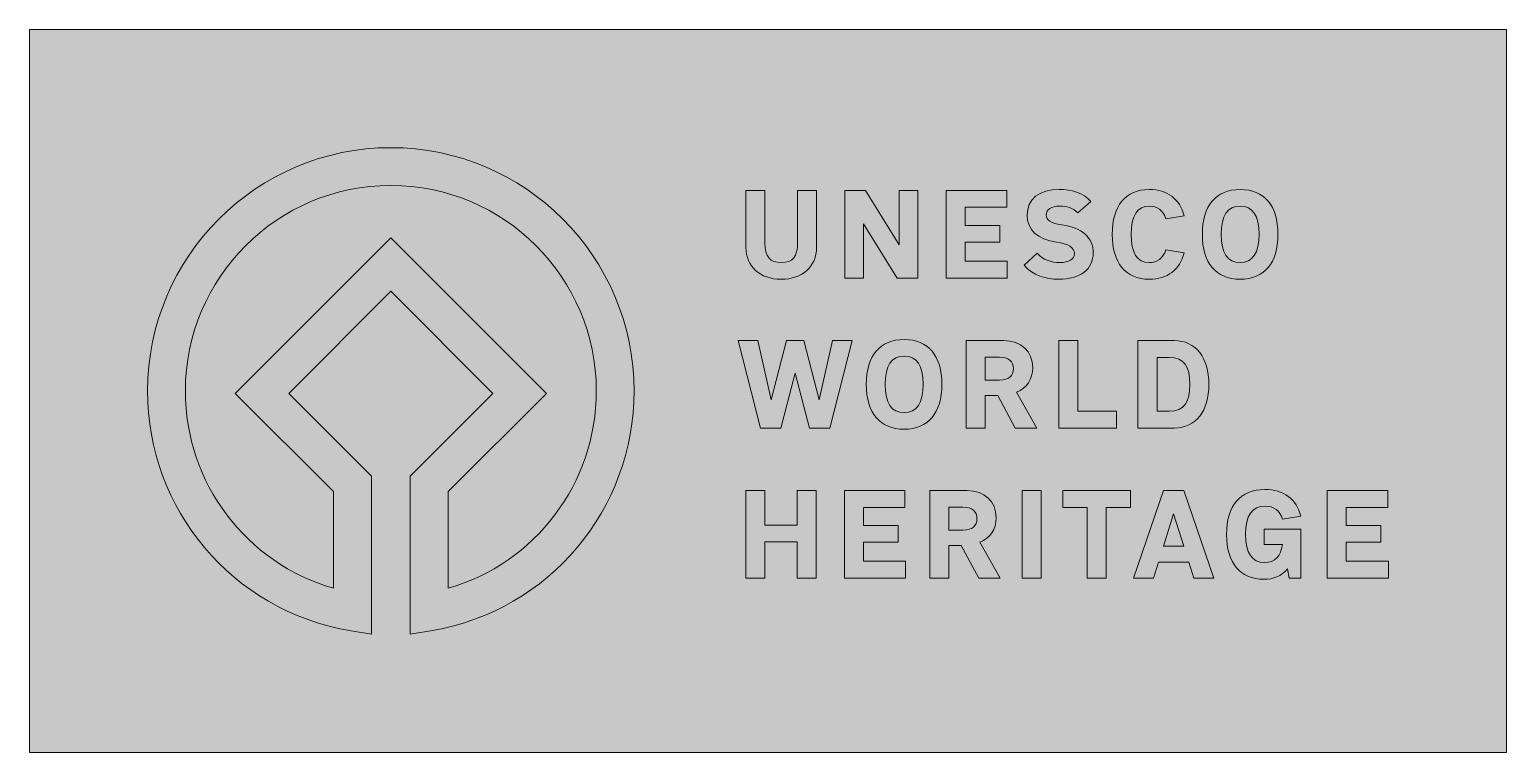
# Model space of a CAD drawing. Header units: millimetres. Extents: x -1334 to 1514, y -1037 to 10.
# Drawn here: x -1226.3 to -1101.2, y -930.2 to -869 of the extents above; entities that cross this region are included whole.
import ezdxf

# ---------------------------------------------------------------- set-up
doc = ezdxf.new("R2010")
doc.units = ezdxf.units.MM
doc.header["$MEASUREMENT"] = 0
doc.layers.add('bg', color=7, linetype='Continuous', lineweight=0)

# ---------------------------------------------------------------- blocks, each defined once
blk = doc.blocks.new('Block_9')
at = {"layer": 'bg'}
for points, knots in [([(-1161.23, -887.08), (-1161.23, -887.08), (-1161.23, -882.63), (-1161.23, -882.63), (-1161.23, -882.63), (-1159.62, -882.63), (-1159.62, -882.63), (-1159.62, -882.63), (-1159.62, -887.44), (-1159.62, -887.44), (-1159.62, -889.06), (-1160.82, -890.14), (-1162.62, -890.14), (-1164.42, -890.14), (-1165.6, -889.06), (-1165.6, -887.44), (-1165.6, -887.44), (-1165.6, -882.63), (-1165.6, -882.63), (-1165.6, -882.63), (-1163.99, -882.63), (-1163.99, -882.63), (-1163.99, -882.63), (-1163.99, -887.08), (-1163.99, -887.08), (-1163.99, -888.24), (-1163.59, -888.73), (-1162.61, -888.73), (-1161.63, -888.73), (-1161.23, -888.24), (-1161.23, -887.08)], [0, 0, 0, 0, 1, 1, 1, 2, 2, 2, 3, 3, 3, 4, 4, 4, 5, 5, 5, 6, 6, 6, 7, 7, 7, 8, 8, 8, 9, 9, 9, 10, 10, 10, 10]), ([(-1155.64, -890.04), (-1155.64, -890.04), (-1157.22, -890.04), (-1157.22, -890.04), (-1157.22, -890.04), (-1157.22, -882.63), (-1157.22, -882.63), (-1157.22, -882.63), (-1155.48, -882.63), (-1155.48, -882.63), (-1155.48, -882.63), (-1152.63, -887.22), (-1152.63, -887.22), (-1152.63, -887.22), (-1152.63, -882.63), (-1152.63, -882.63), (-1152.63, -882.63), (-1151.05, -882.63), (-1151.05, -882.63), (-1151.05, -882.63), (-1151.05, -890.04), (-1151.05, -890.04), (-1151.05, -890.04), (-1152.79, -890.04), (-1152.79, -890.04), (-1152.79, -890.04), (-1155.64, -885.46), (-1155.64, -885.46), (-1155.64, -885.46), (-1155.64, -890.04), (-1155.64, -890.04)], [0, 0, 0, 0, 1, 1, 1, 2, 2, 2, 3, 3, 3, 4, 4, 4, 5, 5, 5, 6, 6, 6, 7, 7, 7, 8, 8, 8, 9, 9, 9, 10, 10, 10, 10]), ([(-1143.47, -890.04), (-1143.47, -890.04), (-1148.65, -890.04), (-1148.65, -890.04), (-1148.65, -890.04), (-1148.65, -882.63), (-1148.65, -882.63), (-1148.65, -882.63), (-1143.52, -882.63), (-1143.52, -882.63), (-1143.52, -882.63), (-1143.52, -884.05), (-1143.52, -884.05), (-1143.52, -884.05), (-1147.04, -884.05), (-1147.04, -884.05), (-1147.04, -884.05), (-1147.04, -885.59), (-1147.04, -885.59), (-1147.04, -885.59), (-1144.11, -885.59), (-1144.11, -885.59), (-1144.11, -885.59), (-1144.11, -887), (-1144.11, -887), (-1144.11, -887), (-1147.04, -887), (-1147.04, -887), (-1147.04, -887), (-1147.04, -888.62), (-1147.04, -888.62), (-1147.04, -888.62), (-1143.47, -888.62), (-1143.47, -888.62), (-1143.47, -888.62), (-1143.47, -890.04), (-1143.47, -890.04)], [0, 0, 0, 0, 1, 1, 1, 2, 2, 2, 3, 3, 3, 4, 4, 4, 5, 5, 5, 6, 6, 6, 7, 7, 7, 8, 8, 8, 9, 9, 9, 10, 10, 10, 11, 11, 11, 12, 12, 12, 12]), ([(-1139.13, -890.14), (-1140.21, -890.14), (-1141.29, -889.85), (-1142.05, -888.94), (-1142.05, -888.94), (-1140.93, -887.94), (-1140.93, -887.94), (-1140.48, -888.48), (-1139.76, -888.73), (-1139.02, -888.73), (-1138.24, -888.73), (-1137.79, -888.45), (-1137.79, -887.97), (-1137.79, -887.47), (-1138.3, -887.14), (-1139.3, -886.99), (-1140.92, -886.75), (-1141.79, -885.96), (-1141.79, -884.71), (-1141.79, -883.36), (-1140.78, -882.54), (-1139.07, -882.54), (-1138.06, -882.54), (-1137.04, -882.82), (-1136.38, -883.55), (-1136.38, -883.55), (-1137.5, -884.51), (-1137.5, -884.51), (-1137.92, -884.09), (-1138.47, -883.95), (-1139.01, -883.95), (-1139.75, -883.95), (-1140.18, -884.23), (-1140.18, -884.7), (-1140.18, -885.14), (-1139.78, -885.4), (-1138.86, -885.53), (-1137.13, -885.79), (-1136.19, -886.61), (-1136.19, -887.9), (-1136.19, -889.29), (-1137.27, -890.14), (-1139.13, -890.14)], [0, 0, 0, 0, 1, 1, 1, 2, 2, 2, 3, 3, 3, 4, 4, 4, 5, 5, 5, 6, 6, 6, 7, 7, 7, 8, 8, 8, 9, 9, 9, 10, 10, 10, 11, 11, 11, 12, 12, 12, 13, 13, 13, 14, 14, 14, 14]), ([(-1132.98, -886.34), (-1132.98, -887.92), (-1132.47, -888.73), (-1131.45, -888.73), (-1130.77, -888.73), (-1130.29, -888.36), (-1130.03, -887.64), (-1130.03, -887.64), (-1128.49, -887.89), (-1128.49, -887.89), (-1128.85, -889.33), (-1129.9, -890.14), (-1131.45, -890.14), (-1133.46, -890.14), (-1134.58, -888.76), (-1134.58, -886.35), (-1134.58, -883.91), (-1133.45, -882.54), (-1131.44, -882.54), (-1129.92, -882.54), (-1128.86, -883.33), (-1128.49, -884.78), (-1128.49, -884.78), (-1130.03, -885.03), (-1130.03, -885.03), (-1130.3, -884.31), (-1130.75, -883.95), (-1131.44, -883.95), (-1132.47, -883.95), (-1132.98, -884.75), (-1132.98, -886.34)], [0, 0, 0, 0, 1, 1, 1, 2, 2, 2, 3, 3, 3, 4, 4, 4, 5, 5, 5, 6, 6, 6, 7, 7, 7, 8, 8, 8, 9, 9, 9, 10, 10, 10, 10]), ([(-1120.55, -886.34), (-1120.55, -888.76), (-1121.7, -890.14), (-1123.75, -890.14), (-1125.8, -890.14), (-1126.95, -888.76), (-1126.95, -886.34), (-1126.95, -883.9), (-1125.8, -882.54), (-1123.75, -882.54), (-1121.7, -882.54), (-1120.55, -883.9), (-1120.55, -886.34)], [0, 0, 0, 0, 1, 1, 1, 2, 2, 2, 3, 3, 3, 4, 4, 4, 4]), ([(-1125.35, -886.34), (-1125.35, -887.94), (-1124.82, -888.73), (-1123.75, -888.73), (-1122.68, -888.73), (-1122.15, -887.94), (-1122.15, -886.32), (-1122.15, -884.73), (-1122.68, -883.95), (-1123.75, -883.95), (-1124.82, -883.95), (-1125.35, -884.73), (-1125.35, -886.34)], [0, 0, 0, 0, 1, 1, 1, 2, 2, 2, 3, 3, 3, 4, 4, 4, 4]), ([(-1158.49, -902.74), (-1158.49, -902.74), (-1160.21, -902.74), (-1160.21, -902.74), (-1160.21, -902.74), (-1161.44, -898.1), (-1161.44, -898.1), (-1161.44, -898.1), (-1162.66, -902.74), (-1162.66, -902.74), (-1162.66, -902.74), (-1164.38, -902.74), (-1164.38, -902.74), (-1164.38, -902.74), (-1166.26, -895.33), (-1166.26, -895.33), (-1166.26, -895.33), (-1164.6, -895.33), (-1164.6, -895.33), (-1164.6, -895.33), (-1163.47, -900.34), (-1163.47, -900.34), (-1163.47, -900.34), (-1162.17, -895.33), (-1162.17, -895.33), (-1162.17, -895.33), (-1160.7, -895.33), (-1160.7, -895.33), (-1160.7, -895.33), (-1159.4, -900.34), (-1159.4, -900.34), (-1159.4, -900.34), (-1158.28, -895.33), (-1158.28, -895.33), (-1158.28, -895.33), (-1156.62, -895.33), (-1156.62, -895.33), (-1156.62, -895.33), (-1158.49, -902.74), (-1158.49, -902.74)], [0, 0, 0, 0, 1, 1, 1, 2, 2, 2, 3, 3, 3, 4, 4, 4, 5, 5, 5, 6, 6, 6, 7, 7, 7, 8, 8, 8, 9, 9, 9, 10, 10, 10, 11, 11, 11, 12, 12, 12, 13, 13, 13, 13]), ([(-1149.01, -899.04), (-1149.01, -901.46), (-1150.16, -902.84), (-1152.2, -902.84), (-1154.26, -902.84), (-1155.41, -901.46), (-1155.41, -899.04), (-1155.41, -896.6), (-1154.26, -895.24), (-1152.2, -895.24), (-1150.16, -895.24), (-1149.01, -896.6), (-1149.01, -899.04)], [0, 0, 0, 0, 1, 1, 1, 2, 2, 2, 3, 3, 3, 4, 4, 4, 4]), ([(-1145.33, -902.74), (-1145.33, -902.74), (-1146.94, -902.74), (-1146.94, -902.74), (-1146.94, -902.74), (-1146.94, -895.33), (-1146.94, -895.33), (-1146.94, -895.33), (-1143.77, -895.33), (-1143.77, -895.33), (-1142.31, -895.33), (-1141.32, -896.25), (-1141.32, -897.63), (-1141.32, -898.61), (-1141.81, -899.37), (-1142.7, -899.69), (-1142.7, -899.69), (-1140.97, -902.74), (-1140.97, -902.74), (-1140.97, -902.74), (-1142.79, -902.74), (-1142.79, -902.74), (-1142.79, -902.74), (-1144.28, -899.99), (-1144.28, -899.99), (-1144.28, -899.99), (-1145.33, -899.99), (-1145.33, -899.99), (-1145.33, -899.99), (-1145.33, -902.74), (-1145.33, -902.74)], [0, 0, 0, 0, 1, 1, 1, 2, 2, 2, 3, 3, 3, 4, 4, 4, 5, 5, 5, 6, 6, 6, 7, 7, 7, 8, 8, 8, 9, 9, 9, 10, 10, 10, 10]), ([(-1134.22, -902.74), (-1134.22, -902.74), (-1139.11, -902.74), (-1139.11, -902.74), (-1139.11, -902.74), (-1139.11, -895.33), (-1139.11, -895.33), (-1139.11, -895.33), (-1137.5, -895.33), (-1137.5, -895.33), (-1137.5, -895.33), (-1137.5, -901.32), (-1137.5, -901.32), (-1137.5, -901.32), (-1134.22, -901.32), (-1134.22, -901.32), (-1134.22, -901.32), (-1134.22, -902.74), (-1134.22, -902.74)], [0, 0, 0, 0, 1, 1, 1, 2, 2, 2, 3, 3, 3, 4, 4, 4, 5, 5, 5, 6, 6, 6, 6]), ([(-1132.4, -902.74), (-1132.4, -902.74), (-1132.4, -895.33), (-1132.4, -895.33), (-1132.4, -895.33), (-1129.33, -895.33), (-1129.33, -895.33), (-1127.48, -895.33), (-1126.4, -896.79), (-1126.4, -899.04), (-1126.4, -901.28), (-1127.47, -902.74), (-1129.33, -902.74), (-1129.33, -902.74), (-1132.4, -902.74), (-1132.4, -902.74)], [0, 0, 0, 0, 1, 1, 1, 2, 2, 2, 3, 3, 3, 4, 4, 4, 5, 5, 5, 5]), ([(-1153.81, -899.04), (-1153.81, -900.64), (-1153.28, -901.43), (-1152.2, -901.43), (-1151.13, -901.43), (-1150.6, -900.64), (-1150.6, -899.02), (-1150.6, -897.43), (-1151.13, -896.65), (-1152.2, -896.65), (-1153.28, -896.65), (-1153.81, -897.43), (-1153.81, -899.04)], [0, 0, 0, 0, 1, 1, 1, 2, 2, 2, 3, 3, 3, 4, 4, 4, 4]), ([(-1145.33, -896.74), (-1145.33, -896.74), (-1145.33, -898.67), (-1145.33, -898.67), (-1145.33, -898.67), (-1144.14, -898.67), (-1144.14, -898.67), (-1143.34, -898.67), (-1142.95, -898.35), (-1142.95, -897.71), (-1142.95, -897.07), (-1143.34, -896.74), (-1144.14, -896.74), (-1144.14, -896.74), (-1145.33, -896.74), (-1145.33, -896.74)], [0, 0, 0, 0, 1, 1, 1, 2, 2, 2, 3, 3, 3, 4, 4, 4, 5, 5, 5, 5]), ([(-1130.79, -896.75), (-1130.79, -896.75), (-1130.79, -901.32), (-1130.79, -901.32), (-1130.79, -901.32), (-1129.73, -901.32), (-1129.73, -901.32), (-1128.51, -901.32), (-1128, -900.54), (-1128, -899.04), (-1128, -897.53), (-1128.51, -896.75), (-1129.73, -896.75), (-1129.73, -896.75), (-1130.79, -896.75), (-1130.79, -896.75)], [0, 0, 0, 0, 1, 1, 1, 2, 2, 2, 3, 3, 3, 4, 4, 4, 5, 5, 5, 5]), ([(-1163.99, -915.44), (-1163.99, -915.44), (-1165.6, -915.44), (-1165.6, -915.44), (-1165.6, -915.44), (-1165.6, -908.03), (-1165.6, -908.03), (-1165.6, -908.03), (-1163.99, -908.03), (-1163.99, -908.03), (-1163.99, -908.03), (-1163.99, -910.95), (-1163.99, -910.95), (-1163.99, -910.95), (-1161.27, -910.95), (-1161.27, -910.95), (-1161.27, -910.95), (-1161.27, -908.03), (-1161.27, -908.03), (-1161.27, -908.03), (-1159.67, -908.03), (-1159.67, -908.03), (-1159.67, -908.03), (-1159.67, -915.44), (-1159.67, -915.44), (-1159.67, -915.44), (-1161.27, -915.44), (-1161.27, -915.44), (-1161.27, -915.44), (-1161.27, -912.37), (-1161.27, -912.37), (-1161.27, -912.37), (-1163.99, -912.37), (-1163.99, -912.37), (-1163.99, -912.37), (-1163.99, -915.44), (-1163.99, -915.44)], [0, 0, 0, 0, 1, 1, 1, 2, 2, 2, 3, 3, 3, 4, 4, 4, 5, 5, 5, 6, 6, 6, 7, 7, 7, 8, 8, 8, 9, 9, 9, 10, 10, 10, 11, 11, 11, 12, 12, 12, 12]), ([(-1152.09, -915.44), (-1152.09, -915.44), (-1157.26, -915.44), (-1157.26, -915.44), (-1157.26, -915.44), (-1157.26, -908.03), (-1157.26, -908.03), (-1157.26, -908.03), (-1152.14, -908.03), (-1152.14, -908.03), (-1152.14, -908.03), (-1152.14, -909.45), (-1152.14, -909.45), (-1152.14, -909.45), (-1155.65, -909.45), (-1155.65, -909.45), (-1155.65, -909.45), (-1155.65, -910.99), (-1155.65, -910.99), (-1155.65, -910.99), (-1152.72, -910.99), (-1152.72, -910.99), (-1152.72, -910.99), (-1152.72, -912.4), (-1152.72, -912.4), (-1152.72, -912.4), (-1155.65, -912.4), (-1155.65, -912.4), (-1155.65, -912.4), (-1155.65, -914.02), (-1155.65, -914.02), (-1155.65, -914.02), (-1152.09, -914.02), (-1152.09, -914.02), (-1152.09, -914.02), (-1152.09, -915.44), (-1152.09, -915.44)], [0, 0, 0, 0, 1, 1, 1, 2, 2, 2, 3, 3, 3, 4, 4, 4, 5, 5, 5, 6, 6, 6, 7, 7, 7, 8, 8, 8, 9, 9, 9, 10, 10, 10, 11, 11, 11, 12, 12, 12, 12]), ([(-1148.42, -915.44), (-1148.42, -915.44), (-1150.03, -915.44), (-1150.03, -915.44), (-1150.03, -915.44), (-1150.03, -908.03), (-1150.03, -908.03), (-1150.03, -908.03), (-1146.86, -908.03), (-1146.86, -908.03), (-1145.4, -908.03), (-1144.41, -908.95), (-1144.41, -910.33), (-1144.41, -911.31), (-1144.9, -912.07), (-1145.79, -912.39), (-1145.79, -912.39), (-1144.06, -915.44), (-1144.06, -915.44), (-1144.06, -915.44), (-1145.88, -915.44), (-1145.88, -915.44), (-1145.88, -915.44), (-1147.37, -912.69), (-1147.37, -912.69), (-1147.37, -912.69), (-1148.42, -912.69), (-1148.42, -912.69), (-1148.42, -912.69), (-1148.42, -915.44), (-1148.42, -915.44)], [0, 0, 0, 0, 1, 1, 1, 2, 2, 2, 3, 3, 3, 4, 4, 4, 5, 5, 5, 6, 6, 6, 7, 7, 7, 8, 8, 8, 9, 9, 9, 10, 10, 10, 10]), ([(-1140.59, -915.44), (-1140.59, -915.44), (-1142.2, -915.44), (-1142.2, -915.44), (-1142.2, -915.44), (-1142.2, -908.03), (-1142.2, -908.03), (-1142.2, -908.03), (-1140.59, -908.03), (-1140.59, -908.03), (-1140.59, -908.03), (-1140.59, -915.44), (-1140.59, -915.44)], [0, 0, 0, 0, 1, 1, 1, 2, 2, 2, 3, 3, 3, 4, 4, 4, 4]), ([(-1135.1, -915.44), (-1135.1, -915.44), (-1136.71, -915.44), (-1136.71, -915.44), (-1136.71, -915.44), (-1136.71, -909.45), (-1136.71, -909.45), (-1136.71, -909.45), (-1138.77, -909.45), (-1138.77, -909.45), (-1138.77, -909.45), (-1138.77, -908.03), (-1138.77, -908.03), (-1138.77, -908.03), (-1133.04, -908.03), (-1133.04, -908.03), (-1133.04, -908.03), (-1133.04, -909.45), (-1133.04, -909.45), (-1133.04, -909.45), (-1135.1, -909.45), (-1135.1, -909.45), (-1135.1, -909.45), (-1135.1, -915.44), (-1135.1, -915.44)], [0, 0, 0, 0, 1, 1, 1, 2, 2, 2, 3, 3, 3, 4, 4, 4, 5, 5, 5, 6, 6, 6, 7, 7, 7, 8, 8, 8, 8]), ([(-1128.09, -914.08), (-1128.09, -914.08), (-1130.66, -914.08), (-1130.66, -914.08), (-1130.66, -914.08), (-1131.08, -915.44), (-1131.08, -915.44), (-1131.08, -915.44), (-1132.77, -915.44), (-1132.77, -915.44), (-1132.77, -915.44), (-1130.24, -908.03), (-1130.24, -908.03), (-1130.24, -908.03), (-1128.52, -908.03), (-1128.52, -908.03), (-1128.52, -908.03), (-1125.98, -915.44), (-1125.98, -915.44), (-1125.98, -915.44), (-1127.67, -915.44), (-1127.67, -915.44), (-1127.67, -915.44), (-1128.09, -914.08), (-1128.09, -914.08)], [0, 0, 0, 0, 1, 1, 1, 2, 2, 2, 3, 3, 3, 4, 4, 4, 5, 5, 5, 6, 6, 6, 7, 7, 7, 8, 8, 8, 8]), ([(-1119.61, -915.44), (-1119.61, -915.44), (-1119.74, -914.66), (-1119.74, -914.66), (-1120.26, -915.28), (-1120.94, -915.54), (-1121.74, -915.54), (-1123.76, -915.54), (-1124.9, -914.16), (-1124.9, -911.75), (-1124.9, -909.3), (-1123.74, -907.94), (-1121.67, -907.94), (-1120.06, -907.94), (-1118.96, -908.75), (-1118.61, -910.2), (-1118.61, -910.2), (-1120.16, -910.45), (-1120.16, -910.45), (-1120.39, -909.72), (-1120.89, -909.35), (-1121.63, -909.35), (-1122.73, -909.35), (-1123.29, -910.15), (-1123.29, -911.75), (-1123.29, -913.31), (-1122.75, -914.13), (-1121.67, -914.13), (-1120.8, -914.13), (-1120.29, -913.59), (-1120.17, -912.59), (-1120.17, -912.59), (-1121.72, -912.59), (-1121.72, -912.59), (-1121.72, -912.59), (-1121.72, -911.31), (-1121.72, -911.31), (-1121.72, -911.31), (-1118.62, -911.31), (-1118.62, -911.31), (-1118.62, -911.31), (-1118.62, -915.44), (-1118.62, -915.44), (-1118.62, -915.44), (-1119.61, -915.44), (-1119.61, -915.44)], [0, 0, 0, 0, 1, 1, 1, 2, 2, 2, 3, 3, 3, 4, 4, 4, 5, 5, 5, 6, 6, 6, 7, 7, 7, 8, 8, 8, 9, 9, 9, 10, 10, 10, 11, 11, 11, 12, 12, 12, 13, 13, 13, 14, 14, 14, 15, 15, 15, 15]), ([(-1111.19, -915.44), (-1111.19, -915.44), (-1116.37, -915.44), (-1116.37, -915.44), (-1116.37, -915.44), (-1116.37, -908.03), (-1116.37, -908.03), (-1116.37, -908.03), (-1111.25, -908.03), (-1111.25, -908.03), (-1111.25, -908.03), (-1111.25, -909.45), (-1111.25, -909.45), (-1111.25, -909.45), (-1114.76, -909.45), (-1114.76, -909.45), (-1114.76, -909.45), (-1114.76, -910.99), (-1114.76, -910.99), (-1114.76, -910.99), (-1111.83, -910.99), (-1111.83, -910.99), (-1111.83, -910.99), (-1111.83, -912.4), (-1111.83, -912.4), (-1111.83, -912.4), (-1114.76, -912.4), (-1114.76, -912.4), (-1114.76, -912.4), (-1114.76, -914.02), (-1114.76, -914.02), (-1114.76, -914.02), (-1111.19, -914.02), (-1111.19, -914.02), (-1111.19, -914.02), (-1111.19, -915.44), (-1111.19, -915.44)], [0, 0, 0, 0, 1, 1, 1, 2, 2, 2, 3, 3, 3, 4, 4, 4, 5, 5, 5, 6, 6, 6, 7, 7, 7, 8, 8, 8, 9, 9, 9, 10, 10, 10, 11, 11, 11, 12, 12, 12, 12]), ([(-1148.42, -909.44), (-1148.42, -909.44), (-1148.42, -911.37), (-1148.42, -911.37), (-1148.42, -911.37), (-1147.23, -911.37), (-1147.23, -911.37), (-1146.44, -911.37), (-1146.04, -911.05), (-1146.04, -910.41), (-1146.04, -909.77), (-1146.44, -909.44), (-1147.23, -909.44), (-1147.23, -909.44), (-1148.42, -909.44), (-1148.42, -909.44)], [0, 0, 0, 0, 1, 1, 1, 2, 2, 2, 3, 3, 3, 4, 4, 4, 5, 5, 5, 5]), ([(-1128.52, -912.75), (-1128.52, -912.75), (-1129.38, -910.01), (-1129.38, -910.01), (-1129.38, -910.01), (-1130.24, -912.75), (-1130.24, -912.75), (-1130.24, -912.75), (-1128.52, -912.75), (-1128.52, -912.75)], [0, 0, 0, 0, 1, 1, 1, 2, 2, 2, 3, 3, 3, 3])]:
    blk.add_open_spline(points, degree=3, knots=knots, dxfattribs=at)
blk = doc.blocks.new('Block_8')
at = {"layer": 'bg'}
for points, knots in [([(-1194.03, -920.2), (-1194.03, -920.2), (-1194.03, -906.8), (-1194.03, -906.8), (-1194.03, -906.8), (-1187.03, -899.8), (-1187.03, -899.8), (-1187.03, -899.8), (-1195.68, -891.15), (-1195.68, -891.15), (-1195.68, -891.15), (-1204.33, -899.8), (-1204.33, -899.8), (-1204.33, -899.8), (-1197.33, -906.8), (-1197.33, -906.8), (-1197.33, -906.8), (-1197.33, -920.2), (-1197.33, -920.2), (-1197.33, -920.2), (-1199.2, -919.88), (-1199.2, -919.88), (-1209.1, -918.17), (-1216.28, -909.64), (-1216.28, -899.59), (-1216.28, -888.24), (-1207.04, -879), (-1195.68, -879), (-1184.32, -879), (-1175.08, -888.24), (-1175.08, -899.59), (-1175.08, -909.64), (-1182.26, -918.17), (-1192.16, -919.88), (-1192.16, -919.88), (-1194.03, -920.2), (-1194.03, -920.2)], [0, 0, 0, 0, 1, 1, 1, 2, 2, 2, 3, 3, 3, 4, 4, 4, 5, 5, 5, 6, 6, 6, 7, 7, 7, 8, 8, 8, 9, 9, 9, 10, 10, 10, 11, 11, 11, 12, 12, 12, 12]), ([(-1195.68, -882.2), (-1205.27, -882.2), (-1213.08, -890), (-1213.08, -899.59), (-1213.08, -907.43), (-1207.9, -914.18), (-1200.53, -916.3), (-1200.53, -916.3), (-1200.53, -908.12), (-1200.53, -908.12), (-1200.53, -908.12), (-1208.86, -899.8), (-1208.86, -899.8), (-1208.86, -899.8), (-1195.68, -886.62), (-1195.68, -886.62), (-1195.68, -886.62), (-1182.5, -899.8), (-1182.5, -899.8), (-1182.5, -899.8), (-1190.83, -908.12), (-1190.83, -908.12), (-1190.83, -908.12), (-1190.83, -916.3), (-1190.83, -916.3), (-1183.45, -914.18), (-1178.28, -907.43), (-1178.28, -899.59), (-1178.28, -890), (-1186.08, -882.2), (-1195.68, -882.2)], [0, 0, 0, 0, 1, 1, 1, 2, 2, 2, 3, 3, 3, 4, 4, 4, 5, 5, 5, 6, 6, 6, 7, 7, 7, 8, 8, 8, 9, 9, 9, 10, 10, 10, 10])]:
    blk.add_open_spline(points, degree=3, knots=knots, dxfattribs=at)
blk.add_blockref('Block_9', (0, 0), dxfattribs=at)
blk = doc.blocks.new('Block_7')
at = {"layer": 'bg'}
blk.add_blockref('Block_8', (0, 0), dxfattribs=at)

msp = doc.modelspace()

# ---------------------------------------------------------------- hatches: boundary and pattern name
at = {"layer": 'bg', "true_color": 0x592d2c, "transparency": 33554687}
h = msp.add_hatch(color=29, dxfattribs=at)
h.dxf.hatch_style = 2
h.paths.add_polyline_path([(-1101.19, -930.2), (-1226.28, -930.2), (-1226.28, -869), (-1101.19, -869)])

# ---------------------------------------------------------------- linework, layer by layer
at = {"layer": 'bg'}
msp.add_lwpolyline([(-1101.19, -930.2), (-1226.28, -930.2), (-1226.28, -869), (-1101.19, -869)], close=True, dxfattribs=at)

# ---------------------------------------------------------------- block references
msp.add_blockref('Block_7', (0, 0), dxfattribs=at)

doc.saveas('drawing.dxf')
